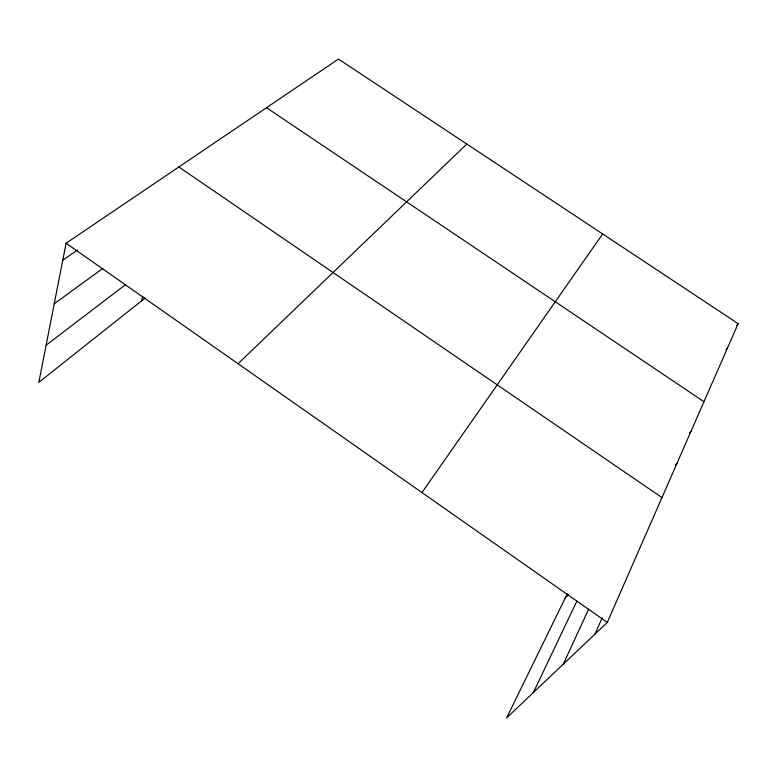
<?xml version="1.0" encoding="UTF-8"?>
<svg xmlns="http://www.w3.org/2000/svg" width="777" height="777" viewBox="0 0 777 777"><rect width="100%" height="100%" fill="white"/><g stroke="black" fill="none" stroke-linecap="round" stroke-linejoin="round"><path stroke-width="1.17" d="M567.317 593.754L506.594 717.938L607.284 622.426L738.15 323.659L338.461 59.062L66.094 243.23L38.85 382.342L145.182 297.999M141.453 300.961L142.754 296.299M594.949 634.129L602.262 617.686M563.267 664.18L588.675 609.1M533.333 692.579L576.913 601.077M421.95 492.569L602.661 233.964M736.664 325.369L738.15 323.659M725.971 349.728L727.486 348.009M689.345 433.139L690.957 431.4M675.349 465.025L676.99 463.286M565.2 598.096L568.55 594.609M238.073 363.733L466.822 144.036M46.125 345.202L125.621 284.576M54.235 303.788L102.904 268.366M62.782 260.169L77.467 250.019M266.511 107.721L703.962 401.699M178.875 166.977L661.955 497.601M66.094 243.23L607.284 622.426"/></g></svg>
